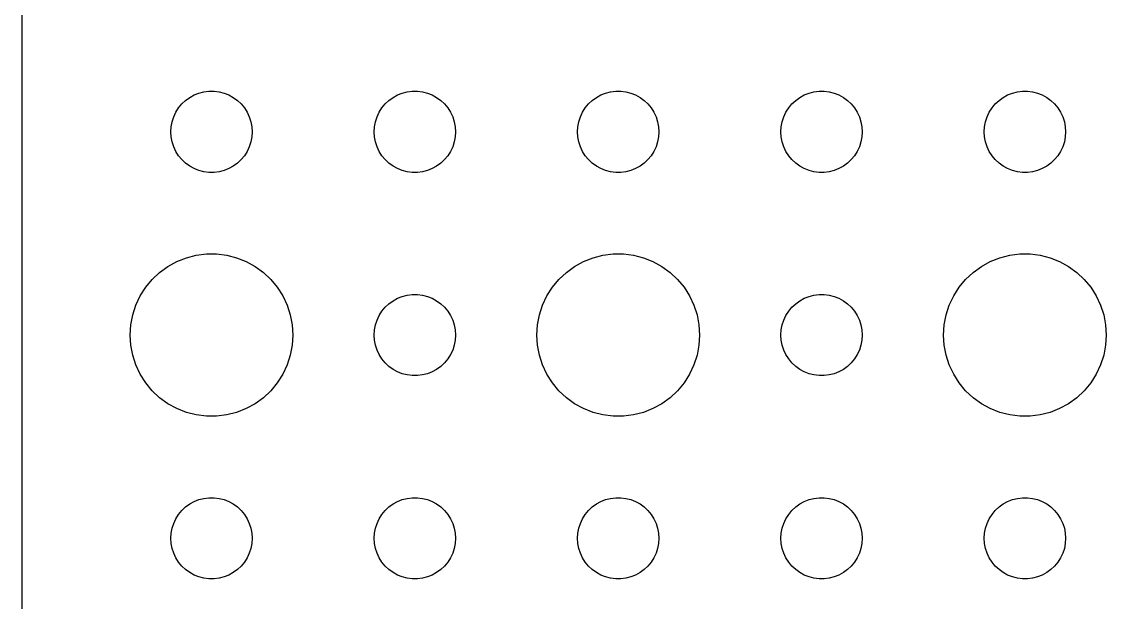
# Model space of a CAD drawing. Header units: metres. Extents: x -90 to 90, y -89 to 89.
# Drawn here: x -89.5 to -49.5, y -47.36 to -25.94 of the extents above; entities that cross this region are included whole.
import ezdxf

# ---------------------------------------------------------------- set-up
doc = ezdxf.new("R2010")
doc.units = ezdxf.units.M

msp = doc.modelspace()

# ---------------------------------------------------------------- linework, layer by layer
for p, q in [((-89.5, 84.5), (-89.5, -84.5)), ((-83.4561, -28.8442), (-83.3037, -28.7335)), ((-83.3037, -28.7335), (-83.1387, -28.6427)), ((-83.1387, -28.6427), (-82.9635, -28.5734)), ((-82.9635, -28.5734), (-82.7811, -28.5266)), ((-82.7811, -28.5266), (-82.5942, -28.503)), ((-82.5942, -28.503), (-82.4058, -28.503)), ((-82.4058, -28.503), (-82.2189, -28.5266)), ((-82.2189, -28.5266), (-82.0365, -28.5734)), ((-82.0365, -28.5734), (-81.8613, -28.6427)), ((-81.8613, -28.6427), (-81.6963, -28.7335)), ((-81.6963, -28.7335), (-81.5439, -28.8442)), ((-75.9561, -28.8442), (-75.8037, -28.7335)), ((-75.8037, -28.7335), (-75.6387, -28.6427)), ((-75.6387, -28.6427), (-75.4635, -28.5734)), ((-75.4635, -28.5734), (-75.2811, -28.5266)), ((-75.2811, -28.5266), (-75.0942, -28.503)), ((-75.0942, -28.503), (-74.9058, -28.503)), ((-74.9058, -28.503), (-74.7189, -28.5266)), ((-74.7189, -28.5266), (-74.5365, -28.5734)), ((-74.5365, -28.5734), (-74.3613, -28.6427)), ((-74.3613, -28.6427), (-74.1963, -28.7335)), ((-74.1963, -28.7335), (-74.0439, -28.8442)), ((-68.4561, -28.8442), (-68.3037, -28.7335)), ((-68.3037, -28.7335), (-68.1387, -28.6427)), ((-68.1387, -28.6427), (-67.9635, -28.5734)), ((-67.9635, -28.5734), (-67.7811, -28.5266)), ((-67.7811, -28.5266), (-67.5942, -28.503)), ((-67.5942, -28.503), (-67.4058, -28.503)), ((-67.4058, -28.503), (-67.2189, -28.5266)), ((-67.2189, -28.5266), (-67.0365, -28.5734)), ((-67.0365, -28.5734), (-66.8613, -28.6427)), ((-66.8613, -28.6427), (-66.6963, -28.7335)), ((-66.6963, -28.7335), (-66.5439, -28.8442)), ((-60.9561, -28.8442), (-60.8037, -28.7335)), ((-60.8037, -28.7335), (-60.6387, -28.6427)), ((-60.6387, -28.6427), (-60.4635, -28.5734)), ((-60.4635, -28.5734), (-60.2811, -28.5266)), ((-60.2811, -28.5266), (-60.0942, -28.503)), ((-60.0942, -28.503), (-59.9058, -28.503)), ((-59.9058, -28.503), (-59.7189, -28.5266)), ((-59.7189, -28.5266), (-59.5365, -28.5734)), ((-59.5365, -28.5734), (-59.3613, -28.6427)), ((-59.3613, -28.6427), (-59.1963, -28.7335)), ((-59.1963, -28.7335), (-59.0439, -28.8442)), ((-53.4561, -28.8442), (-53.3037, -28.7335)), ((-53.3037, -28.7335), (-53.1387, -28.6427)), ((-53.1387, -28.6427), (-52.9635, -28.5734)), ((-52.9635, -28.5734), (-52.7811, -28.5266)), ((-52.7811, -28.5266), (-52.5942, -28.503)), ((-52.5942, -28.503), (-52.4058, -28.503)), ((-52.4058, -28.503), (-52.2189, -28.5266)), ((-52.2189, -28.5266), (-52.0365, -28.5734)), ((-52.0365, -28.5734), (-51.8613, -28.6427)), ((-51.8613, -28.6427), (-51.6963, -28.7335)), ((-51.6963, -28.7335), (-51.5439, -28.8442)), ((-83.8145, -29.2774), (-83.7135, -29.1183)), ((-83.7135, -29.1183), (-83.5934, -28.9732)), ((-83.5934, -28.9732), (-83.4561, -28.8442)), ((-81.5439, -28.8442), (-81.4065, -28.9732)), ((-81.4065, -28.9732), (-81.2865, -29.1183)), ((-81.2865, -29.1183), (-81.1855, -29.2774)), ((-76.3145, -29.2774), (-76.2135, -29.1183)), ((-76.2135, -29.1183), (-76.0934, -28.9732)), ((-76.0934, -28.9732), (-75.9561, -28.8442)), ((-74.0439, -28.8442), (-73.9065, -28.9732)), ((-73.9065, -28.9732), (-73.7865, -29.1183)), ((-73.7865, -29.1183), (-73.6855, -29.2774)), ((-68.8145, -29.2774), (-68.7135, -29.1183)), ((-68.7135, -29.1183), (-68.5934, -28.9732)), ((-68.5934, -28.9732), (-68.4561, -28.8442)), ((-66.5439, -28.8442), (-66.4065, -28.9732)), ((-66.4065, -28.9732), (-66.2865, -29.1183)), ((-66.2865, -29.1183), (-66.1855, -29.2774)), ((-61.3145, -29.2774), (-61.2135, -29.1183)), ((-61.2135, -29.1183), (-61.0934, -28.9732)), ((-61.0934, -28.9732), (-60.9561, -28.8442)), ((-59.0439, -28.8442), (-58.9065, -28.9732)), ((-58.9065, -28.9732), (-58.7865, -29.1183)), ((-58.7865, -29.1183), (-58.6855, -29.2774)), ((-53.8145, -29.2774), (-53.7135, -29.1183)), ((-53.7135, -29.1183), (-53.5934, -28.9732)), ((-53.5934, -28.9732), (-53.4561, -28.8442)), ((-51.5439, -28.8442), (-51.4065, -28.9732)), ((-51.4065, -28.9732), (-51.2865, -29.1183)), ((-51.2865, -29.1183), (-51.1855, -29.2774)), ((-83.9529, -29.627), (-83.8947, -29.4478)), ((-83.8947, -29.4478), (-83.8145, -29.2774)), ((-81.1855, -29.2774), (-81.1053, -29.4478)), ((-81.1053, -29.4478), (-81.0471, -29.627)), ((-76.4529, -29.627), (-76.3947, -29.4478)), ((-76.3947, -29.4478), (-76.3145, -29.2774)), ((-73.6855, -29.2774), (-73.6053, -29.4478)), ((-73.6053, -29.4478), (-73.5471, -29.627)), ((-68.9529, -29.627), (-68.8947, -29.4478)), ((-68.8947, -29.4478), (-68.8145, -29.2774)), ((-66.1855, -29.2774), (-66.1053, -29.4478)), ((-66.1053, -29.4478), (-66.0471, -29.627)), ((-61.4529, -29.627), (-61.3947, -29.4478)), ((-61.3947, -29.4478), (-61.3145, -29.2774)), ((-58.6855, -29.2774), (-58.6053, -29.4478)), ((-58.6053, -29.4478), (-58.5471, -29.627)), ((-53.9529, -29.627), (-53.8947, -29.4478)), ((-53.8947, -29.4478), (-53.8145, -29.2774)), ((-51.1855, -29.2774), (-51.1053, -29.4478)), ((-51.1053, -29.4478), (-51.0471, -29.627)), ((-84, -30), (-83.9882, -29.812)), ((-83.9882, -30.188), (-84, -30)), ((-83.9882, -29.812), (-83.9529, -29.627)), ((-81.0471, -29.627), (-81.0118, -29.812)), ((-81.0118, -29.812), (-81, -30)), ((-81, -30), (-81.0118, -30.188)), ((-76.5, -30), (-76.4882, -29.812)), ((-76.4882, -30.188), (-76.5, -30)), ((-76.4882, -29.812), (-76.4529, -29.627)), ((-73.5471, -29.627), (-73.5118, -29.812)), ((-73.5118, -29.812), (-73.5, -30)), ((-73.5, -30), (-73.5118, -30.188)), ((-69, -30), (-68.9882, -29.812)), ((-68.9882, -30.188), (-69, -30)), ((-68.9882, -29.812), (-68.9529, -29.627)), ((-66.0471, -29.627), (-66.0118, -29.812)), ((-66.0118, -29.812), (-66, -30)), ((-66, -30), (-66.0118, -30.188)), ((-61.5, -30), (-61.4882, -29.812)), ((-61.4882, -30.188), (-61.5, -30)), ((-61.4882, -29.812), (-61.4529, -29.627)), ((-58.5471, -29.627), (-58.5118, -29.812)), ((-58.5118, -29.812), (-58.5, -30)), ((-58.5, -30), (-58.5118, -30.188)), ((-54, -30), (-53.9882, -29.812)), ((-53.9882, -30.188), (-54, -30)), ((-53.9882, -29.812), (-53.9529, -29.627)), ((-51.0471, -29.627), (-51.0118, -29.812)), ((-51.0118, -29.812), (-51, -30)), ((-51, -30), (-51.0118, -30.188)), ((-83.9529, -30.373), (-83.9882, -30.188)), ((-83.8947, -30.5522), (-83.9529, -30.373)), ((-81.0471, -30.373), (-81.1053, -30.5522)), ((-81.0118, -30.188), (-81.0471, -30.373)), ((-76.4529, -30.373), (-76.4882, -30.188)), ((-76.3947, -30.5522), (-76.4529, -30.373)), ((-73.5471, -30.373), (-73.6053, -30.5522)), ((-73.5118, -30.188), (-73.5471, -30.373)), ((-68.9529, -30.373), (-68.9882, -30.188)), ((-68.8947, -30.5522), (-68.9529, -30.373)), ((-66.0471, -30.373), (-66.1053, -30.5522)), ((-66.0118, -30.188), (-66.0471, -30.373)), ((-61.4529, -30.373), (-61.4882, -30.188)), ((-61.3947, -30.5522), (-61.4529, -30.373)), ((-58.5471, -30.373), (-58.6053, -30.5522)), ((-58.5118, -30.188), (-58.5471, -30.373)), ((-53.9529, -30.373), (-53.9882, -30.188)), ((-53.8947, -30.5522), (-53.9529, -30.373)), ((-51.0471, -30.373), (-51.1053, -30.5522)), ((-51.0118, -30.188), (-51.0471, -30.373)), ((-83.8145, -30.7226), (-83.8947, -30.5522)), ((-83.7135, -30.8817), (-83.8145, -30.7226)), ((-81.1855, -30.7226), (-81.2865, -30.8817)), ((-81.1053, -30.5522), (-81.1855, -30.7226)), ((-76.3145, -30.7226), (-76.3947, -30.5522)), ((-76.2135, -30.8817), (-76.3145, -30.7226)), ((-73.6855, -30.7226), (-73.7865, -30.8817)), ((-73.6053, -30.5522), (-73.6855, -30.7226)), ((-68.8145, -30.7226), (-68.8947, -30.5522)), ((-68.7135, -30.8817), (-68.8145, -30.7226)), ((-66.1855, -30.7226), (-66.2865, -30.8817)), ((-66.1053, -30.5522), (-66.1855, -30.7226)), ((-61.3145, -30.7226), (-61.3947, -30.5522)), ((-61.2135, -30.8817), (-61.3145, -30.7226)), ((-58.6855, -30.7226), (-58.7865, -30.8817)), ((-58.6053, -30.5522), (-58.6855, -30.7226)), ((-53.8145, -30.7226), (-53.8947, -30.5522)), ((-53.7135, -30.8817), (-53.8145, -30.7226)), ((-51.1855, -30.7226), (-51.2865, -30.8817)), ((-51.1053, -30.5522), (-51.1855, -30.7226)), ((-83.5934, -31.0268), (-83.7135, -30.8817)), ((-83.4561, -31.1558), (-83.5934, -31.0268)), ((-83.3037, -31.2665), (-83.4561, -31.1558)), ((-81.5439, -31.1558), (-81.6963, -31.2665)), ((-81.4065, -31.0268), (-81.5439, -31.1558)), ((-81.2865, -30.8817), (-81.4065, -31.0268)), ((-76.0934, -31.0268), (-76.2135, -30.8817)), ((-75.9561, -31.1558), (-76.0934, -31.0268)), ((-75.8037, -31.2665), (-75.9561, -31.1558)), ((-74.0439, -31.1558), (-74.1963, -31.2665)), ((-73.9065, -31.0268), (-74.0439, -31.1558)), ((-73.7865, -30.8817), (-73.9065, -31.0268)), ((-68.5934, -31.0268), (-68.7135, -30.8817)), ((-68.4561, -31.1558), (-68.5934, -31.0268)), ((-68.3037, -31.2665), (-68.4561, -31.1558)), ((-66.5439, -31.1558), (-66.6963, -31.2665)), ((-66.4065, -31.0268), (-66.5439, -31.1558)), ((-66.2865, -30.8817), (-66.4065, -31.0268)), ((-61.0934, -31.0268), (-61.2135, -30.8817)), ((-60.9561, -31.1558), (-61.0934, -31.0268)), ((-60.8037, -31.2665), (-60.9561, -31.1558)), ((-59.0439, -31.1558), (-59.1963, -31.2665)), ((-58.9065, -31.0268), (-59.0439, -31.1558)), ((-58.7865, -30.8817), (-58.9065, -31.0268)), ((-53.5934, -31.0268), (-53.7135, -30.8817)), ((-53.4561, -31.1558), (-53.5934, -31.0268)), ((-53.3037, -31.2665), (-53.4561, -31.1558)), ((-51.5439, -31.1558), (-51.6963, -31.2665)), ((-51.4065, -31.0268), (-51.5439, -31.1558)), ((-51.2865, -30.8817), (-51.4065, -31.0268)), ((-83.1387, -31.3572), (-83.3037, -31.2665)), ((-82.9635, -31.4266), (-83.1387, -31.3572)), ((-82.7811, -31.4734), (-82.9635, -31.4266)), ((-82.5942, -31.497), (-82.7811, -31.4734)), ((-82.4058, -31.497), (-82.5942, -31.497)), ((-82.2189, -31.4734), (-82.4058, -31.497)), ((-82.0365, -31.4266), (-82.2189, -31.4734)), ((-81.8613, -31.3572), (-82.0365, -31.4266)), ((-81.6963, -31.2665), (-81.8613, -31.3572)), ((-75.6387, -31.3572), (-75.8037, -31.2665)), ((-75.4635, -31.4266), (-75.6387, -31.3572)), ((-75.2811, -31.4734), (-75.4635, -31.4266)), ((-75.0942, -31.497), (-75.2811, -31.4734)), ((-74.9058, -31.497), (-75.0942, -31.497)), ((-74.7189, -31.4734), (-74.9058, -31.497)), ((-74.5365, -31.4266), (-74.7189, -31.4734)), ((-74.3613, -31.3572), (-74.5365, -31.4266)), ((-74.1963, -31.2665), (-74.3613, -31.3572)), ((-68.1387, -31.3572), (-68.3037, -31.2665)), ((-67.9635, -31.4266), (-68.1387, -31.3572)), ((-67.7811, -31.4734), (-67.9635, -31.4266)), ((-67.5942, -31.497), (-67.7811, -31.4734)), ((-67.4058, -31.497), (-67.5942, -31.497)), ((-67.2189, -31.4734), (-67.4058, -31.497)), ((-67.0365, -31.4266), (-67.2189, -31.4734)), ((-66.8613, -31.3572), (-67.0365, -31.4266)), ((-66.6963, -31.2665), (-66.8613, -31.3572)), ((-60.6387, -31.3572), (-60.8037, -31.2665)), ((-60.4635, -31.4266), (-60.6387, -31.3572)), ((-60.2811, -31.4734), (-60.4635, -31.4266)), ((-60.0942, -31.497), (-60.2811, -31.4734)), ((-59.9058, -31.497), (-60.0942, -31.497)), ((-59.7189, -31.4734), (-59.9058, -31.497)), ((-59.5365, -31.4266), (-59.7189, -31.4734)), ((-59.3613, -31.3572), (-59.5365, -31.4266)), ((-59.1963, -31.2665), (-59.3613, -31.3572)), ((-53.1387, -31.3572), (-53.3037, -31.2665)), ((-52.9635, -31.4266), (-53.1387, -31.3572)), ((-52.7811, -31.4734), (-52.9635, -31.4266)), ((-52.5942, -31.497), (-52.7811, -31.4734)), ((-52.4058, -31.497), (-52.5942, -31.497)), ((-52.2189, -31.4734), (-52.4058, -31.497)), ((-52.0365, -31.4266), (-52.2189, -31.4734)), ((-51.8613, -31.3572), (-52.0365, -31.4266)), ((-51.6963, -31.2665), (-51.8613, -31.3572)), ((-84.1075, -34.967), (-83.7773, -34.7855)), ((-83.7773, -34.7855), (-83.427, -34.6468)), ((-83.427, -34.6468), (-83.0621, -34.5531)), ((-83.0621, -34.5531), (-82.6884, -34.5059)), ((-82.6884, -34.5059), (-82.3116, -34.5059)), ((-82.3116, -34.5059), (-81.9379, -34.5531)), ((-81.9379, -34.5531), (-81.573, -34.6468)), ((-81.573, -34.6468), (-81.2227, -34.7855)), ((-81.2227, -34.7855), (-80.8925, -34.967)), ((-69.1075, -34.967), (-68.7773, -34.7855)), ((-68.7773, -34.7855), (-68.427, -34.6468)), ((-68.427, -34.6468), (-68.0621, -34.5531)), ((-68.0621, -34.5531), (-67.6884, -34.5059)), ((-67.6884, -34.5059), (-67.3116, -34.5059)), ((-67.3116, -34.5059), (-66.9379, -34.5531)), ((-66.9379, -34.5531), (-66.573, -34.6468)), ((-66.573, -34.6468), (-66.2227, -34.7855)), ((-66.2227, -34.7855), (-65.8925, -34.967)), ((-54.1075, -34.967), (-53.7773, -34.7855)), ((-53.7773, -34.7855), (-53.427, -34.6468)), ((-53.427, -34.6468), (-53.0621, -34.5531)), ((-53.0621, -34.5531), (-52.6884, -34.5059)), ((-52.6884, -34.5059), (-52.3116, -34.5059)), ((-52.3116, -34.5059), (-51.9379, -34.5531)), ((-51.9379, -34.5531), (-51.5729, -34.6468)), ((-51.5729, -34.6468), (-51.2227, -34.7855)), ((-51.2227, -34.7855), (-50.8925, -34.967)), ((-84.6869, -35.4464), (-84.4123, -35.1885)), ((-84.4123, -35.1885), (-84.1075, -34.967)), ((-80.8925, -34.967), (-80.5877, -35.1885)), ((-80.5877, -35.1885), (-80.3131, -35.4464)), ((-69.6869, -35.4464), (-69.4123, -35.1885)), ((-69.4123, -35.1885), (-69.1075, -34.967)), ((-65.8925, -34.967), (-65.5877, -35.1885)), ((-65.5877, -35.1885), (-65.3131, -35.4464)), ((-54.6869, -35.4464), (-54.4123, -35.1885)), ((-54.4123, -35.1885), (-54.1075, -34.967)), ((-50.8925, -34.967), (-50.5877, -35.1885)), ((-50.5877, -35.1885), (-50.3131, -35.4464)), ((-84.927, -35.7366), (-84.6869, -35.4464)), ((-80.3131, -35.4464), (-80.073, -35.7366)), ((-69.927, -35.7366), (-69.6869, -35.4464)), ((-65.3131, -35.4464), (-65.073, -35.7366)), ((-54.927, -35.7366), (-54.6869, -35.4464)), ((-50.3131, -35.4464), (-50.0729, -35.7366)), ((-85.1289, -36.0547), (-84.927, -35.7366)), ((-80.073, -35.7366), (-79.8711, -36.0547)), ((-70.1289, -36.0547), (-69.927, -35.7366)), ((-65.073, -35.7366), (-64.8711, -36.0547)), ((-55.1289, -36.0547), (-54.927, -35.7366)), ((-50.0729, -35.7366), (-49.8711, -36.0547)), ((-85.4057, -36.7539), (-85.2893, -36.3956)), ((-85.2893, -36.3956), (-85.1289, -36.0547)), ((-79.8711, -36.0547), (-79.7107, -36.3956)), ((-79.7107, -36.3956), (-79.5943, -36.7539)), ((-76.0934, -36.4732), (-75.9561, -36.3442)), ((-75.9561, -36.3442), (-75.8037, -36.2335)), ((-75.8037, -36.2335), (-75.6387, -36.1428)), ((-75.6387, -36.1428), (-75.4635, -36.0734)), ((-75.4635, -36.0734), (-75.2811, -36.0266)), ((-75.2811, -36.0266), (-75.0942, -36.003)), ((-75.0942, -36.003), (-74.9058, -36.003)), ((-74.9058, -36.003), (-74.7189, -36.0266)), ((-74.7189, -36.0266), (-74.5365, -36.0734)), ((-74.5365, -36.0734), (-74.3613, -36.1428)), ((-74.3613, -36.1428), (-74.1963, -36.2335)), ((-74.1963, -36.2335), (-74.0439, -36.3442)), ((-74.0439, -36.3442), (-73.9065, -36.4732)), ((-70.4057, -36.7539), (-70.2893, -36.3956)), ((-70.2893, -36.3956), (-70.1289, -36.0547)), ((-64.8711, -36.0547), (-64.7107, -36.3956)), ((-64.7107, -36.3956), (-64.5943, -36.7539)), ((-61.0934, -36.4732), (-60.9561, -36.3442)), ((-60.9561, -36.3442), (-60.8037, -36.2335)), ((-60.8037, -36.2335), (-60.6387, -36.1428)), ((-60.6387, -36.1428), (-60.4635, -36.0734)), ((-60.4635, -36.0734), (-60.2811, -36.0266)), ((-60.2811, -36.0266), (-60.0942, -36.003)), ((-60.0942, -36.003), (-59.9058, -36.003)), ((-59.9058, -36.003), (-59.7189, -36.0266)), ((-59.7189, -36.0266), (-59.5365, -36.0734)), ((-59.5365, -36.0734), (-59.3613, -36.1428)), ((-59.3613, -36.1428), (-59.1963, -36.2335)), ((-59.1963, -36.2335), (-59.0439, -36.3442)), ((-59.0439, -36.3442), (-58.9065, -36.4732)), ((-55.4057, -36.7539), (-55.2893, -36.3956)), ((-55.2893, -36.3956), (-55.1289, -36.0547)), ((-49.8711, -36.0547), (-49.7107, -36.3956)), ((-49.7107, -36.3956), (-49.5942, -36.7539)), ((-85.4763, -37.124), (-85.4057, -36.7539)), ((-79.5943, -36.7539), (-79.5237, -37.124)), ((-76.3947, -36.9478), (-76.3145, -36.7774)), ((-76.3145, -36.7774), (-76.2135, -36.6183)), ((-76.2135, -36.6183), (-76.0934, -36.4732)), ((-73.9065, -36.4732), (-73.7865, -36.6183)), ((-73.7865, -36.6183), (-73.6855, -36.7774)), ((-73.6855, -36.7774), (-73.6053, -36.9478)), ((-70.4763, -37.124), (-70.4057, -36.7539)), ((-64.5943, -36.7539), (-64.5237, -37.124)), ((-61.3947, -36.9478), (-61.3145, -36.7774)), ((-61.3145, -36.7774), (-61.2135, -36.6183)), ((-61.2135, -36.6183), (-61.0934, -36.4732)), ((-58.9065, -36.4732), (-58.7865, -36.6183)), ((-58.7865, -36.6183), (-58.6855, -36.7774)), ((-58.6855, -36.7774), (-58.6053, -36.9478)), ((-55.4763, -37.124), (-55.4057, -36.7539)), ((-49.5942, -36.7539), (-49.5237, -37.124)), ((-85.5, -37.5), (-85.4763, -37.124)), ((-79.5237, -37.124), (-79.5, -37.5)), ((-76.4882, -37.312), (-76.4529, -37.127)), ((-76.4529, -37.127), (-76.3947, -36.9478)), ((-73.6053, -36.9478), (-73.5471, -37.127)), ((-73.5471, -37.127), (-73.5118, -37.312)), ((-70.5, -37.5), (-70.4763, -37.124)), ((-64.5237, -37.124), (-64.5, -37.5)), ((-61.4882, -37.312), (-61.4529, -37.127)), ((-61.4529, -37.127), (-61.3947, -36.9478)), ((-58.6053, -36.9478), (-58.5471, -37.127)), ((-58.5471, -37.127), (-58.5118, -37.312)), ((-55.5, -37.5), (-55.4763, -37.124)), ((-49.5237, -37.124), (-49.5, -37.5)), ((-85.4763, -37.876), (-85.5, -37.5)), ((-79.5, -37.5), (-79.5237, -37.876)), ((-76.5, -37.5), (-76.4882, -37.312)), ((-76.4882, -37.688), (-76.5, -37.5)), ((-73.5118, -37.312), (-73.5, -37.5)), ((-73.5, -37.5), (-73.5118, -37.688)), ((-70.4763, -37.876), (-70.5, -37.5)), ((-64.5, -37.5), (-64.5237, -37.876)), ((-61.5, -37.5), (-61.4882, -37.312)), ((-61.4882, -37.688), (-61.5, -37.5)), ((-58.5118, -37.312), (-58.5, -37.5)), ((-58.5, -37.5), (-58.5118, -37.688)), ((-55.4763, -37.876), (-55.5, -37.5)), ((-49.5, -37.5), (-49.5237, -37.876)), ((-85.4057, -38.2461), (-85.4763, -37.876)), ((-79.5237, -37.876), (-79.5943, -38.2461)), ((-76.4529, -37.873), (-76.4882, -37.688)), ((-76.3947, -38.0522), (-76.4529, -37.873)), ((-73.5471, -37.873), (-73.6053, -38.0522)), ((-73.5118, -37.688), (-73.5471, -37.873)), ((-70.4057, -38.2461), (-70.4763, -37.876)), ((-64.5237, -37.876), (-64.5943, -38.2461)), ((-61.4529, -37.873), (-61.4882, -37.688)), ((-61.3947, -38.0522), (-61.4529, -37.873)), ((-58.5471, -37.873), (-58.6053, -38.0522)), ((-58.5118, -37.688), (-58.5471, -37.873)), ((-55.4057, -38.2461), (-55.4763, -37.876)), ((-49.5237, -37.876), (-49.5942, -38.2461)), ((-85.2893, -38.6044), (-85.4057, -38.2461)), ((-79.5943, -38.2461), (-79.7107, -38.6044)), ((-76.3145, -38.2226), (-76.3947, -38.0522)), ((-76.2135, -38.3817), (-76.3145, -38.2226)), ((-76.0934, -38.5268), (-76.2135, -38.3817)), ((-73.7865, -38.3817), (-73.9065, -38.5268)), ((-73.6855, -38.2226), (-73.7865, -38.3817)), ((-73.6053, -38.0522), (-73.6855, -38.2226)), ((-70.2893, -38.6044), (-70.4057, -38.2461)), ((-64.5943, -38.2461), (-64.7107, -38.6044)), ((-61.3145, -38.2226), (-61.3947, -38.0522)), ((-61.2135, -38.3817), (-61.3145, -38.2226)), ((-61.0934, -38.5268), (-61.2135, -38.3817)), ((-58.7865, -38.3817), (-58.9065, -38.5268)), ((-58.6855, -38.2226), (-58.7865, -38.3817)), ((-58.6053, -38.0522), (-58.6855, -38.2226)), ((-55.2893, -38.6044), (-55.4057, -38.2461)), ((-49.5942, -38.2461), (-49.7107, -38.6044)), ((-85.1289, -38.9453), (-85.2893, -38.6044)), ((-79.7107, -38.6044), (-79.8711, -38.9453)), ((-75.9561, -38.6558), (-76.0934, -38.5268)), ((-75.8037, -38.7665), (-75.9561, -38.6558)), ((-75.6387, -38.8572), (-75.8037, -38.7665)), ((-74.1963, -38.7665), (-74.3613, -38.8572)), ((-74.0439, -38.6558), (-74.1963, -38.7665)), ((-73.9065, -38.5268), (-74.0439, -38.6558)), ((-70.1289, -38.9453), (-70.2893, -38.6044)), ((-64.7107, -38.6044), (-64.8711, -38.9453)), ((-60.9561, -38.6558), (-61.0934, -38.5268)), ((-60.8037, -38.7665), (-60.9561, -38.6558)), ((-60.6387, -38.8572), (-60.8037, -38.7665)), ((-59.1963, -38.7665), (-59.3613, -38.8572)), ((-59.0439, -38.6558), (-59.1963, -38.7665)), ((-58.9065, -38.5268), (-59.0439, -38.6558)), ((-55.1289, -38.9453), (-55.2893, -38.6044)), ((-49.7107, -38.6044), (-49.8711, -38.9453)), ((-84.927, -39.2634), (-85.1289, -38.9453)), ((-79.8711, -38.9453), (-80.073, -39.2634)), ((-75.4635, -38.9266), (-75.6387, -38.8572)), ((-75.2811, -38.9734), (-75.4635, -38.9266)), ((-75.0942, -38.997), (-75.2811, -38.9734)), ((-74.9058, -38.997), (-75.0942, -38.997)), ((-74.7189, -38.9734), (-74.9058, -38.997)), ((-74.5365, -38.9266), (-74.7189, -38.9734)), ((-74.3613, -38.8572), (-74.5365, -38.9266)), ((-69.927, -39.2634), (-70.1289, -38.9453)), ((-64.8711, -38.9453), (-65.073, -39.2634)), ((-60.4635, -38.9266), (-60.6387, -38.8572)), ((-60.2811, -38.9734), (-60.4635, -38.9266)), ((-60.0942, -38.997), (-60.2811, -38.9734)), ((-59.9058, -38.997), (-60.0942, -38.997)), ((-59.7189, -38.9734), (-59.9058, -38.997)), ((-59.5365, -38.9266), (-59.7189, -38.9734)), ((-59.3613, -38.8572), (-59.5365, -38.9266)), ((-54.927, -39.2634), (-55.1289, -38.9453)), ((-49.8711, -38.9453), (-50.0729, -39.2634)), ((-84.6869, -39.5536), (-84.927, -39.2634)), ((-84.4123, -39.8115), (-84.6869, -39.5536)), ((-80.3131, -39.5536), (-80.5877, -39.8115)), ((-80.073, -39.2634), (-80.3131, -39.5536)), ((-69.6869, -39.5536), (-69.927, -39.2634)), ((-69.4123, -39.8115), (-69.6869, -39.5536)), ((-65.3131, -39.5536), (-65.5877, -39.8115)), ((-65.073, -39.2634), (-65.3131, -39.5536)), ((-54.6869, -39.5536), (-54.927, -39.2634)), ((-54.4123, -39.8115), (-54.6869, -39.5536)), ((-50.3131, -39.5536), (-50.5877, -39.8115)), ((-50.0729, -39.2634), (-50.3131, -39.5536)), ((-84.1075, -40.033), (-84.4123, -39.8115)), ((-80.5877, -39.8115), (-80.8925, -40.033)), ((-69.1075, -40.033), (-69.4123, -39.8115)), ((-65.5877, -39.8115), (-65.8925, -40.033)), ((-54.1075, -40.033), (-54.4123, -39.8115)), ((-50.5877, -39.8115), (-50.8925, -40.033)), ((-83.7773, -40.2145), (-84.1075, -40.033)), ((-83.427, -40.3532), (-83.7773, -40.2145)), ((-83.0621, -40.4469), (-83.427, -40.3532)), ((-81.573, -40.3532), (-81.9379, -40.4469)), ((-81.2227, -40.2145), (-81.573, -40.3532)), ((-80.8925, -40.033), (-81.2227, -40.2145)), ((-68.7773, -40.2145), (-69.1075, -40.033)), ((-68.427, -40.3532), (-68.7773, -40.2145)), ((-68.0621, -40.4469), (-68.427, -40.3532)), ((-66.573, -40.3532), (-66.9379, -40.4469)), ((-66.2227, -40.2145), (-66.573, -40.3532)), ((-65.8925, -40.033), (-66.2227, -40.2145)), ((-53.7773, -40.2145), (-54.1075, -40.033)), ((-53.427, -40.3532), (-53.7773, -40.2145)), ((-53.0621, -40.4469), (-53.427, -40.3532)), ((-51.5729, -40.3532), (-51.9379, -40.4469)), ((-51.2227, -40.2145), (-51.5729, -40.3532)), ((-50.8925, -40.033), (-51.2227, -40.2145)), ((-82.6884, -40.4941), (-83.0621, -40.4469)), ((-82.3116, -40.4941), (-82.6884, -40.4941)), ((-81.9379, -40.4469), (-82.3116, -40.4941)), ((-67.6884, -40.4941), (-68.0621, -40.4469)), ((-67.3116, -40.4941), (-67.6884, -40.4941)), ((-66.9379, -40.4469), (-67.3116, -40.4941)), ((-52.6884, -40.4941), (-53.0621, -40.4469)), ((-52.3116, -40.4941), (-52.6884, -40.4941)), ((-51.9379, -40.4469), (-52.3116, -40.4941)), ((-83.1387, -43.6428), (-82.9635, -43.5734)), ((-82.9635, -43.5734), (-82.7811, -43.5266)), ((-82.7811, -43.5266), (-82.5942, -43.503)), ((-82.5942, -43.503), (-82.4058, -43.503)), ((-82.4058, -43.503), (-82.2189, -43.5266)), ((-82.2189, -43.5266), (-82.0365, -43.5734)), ((-82.0365, -43.5734), (-81.8613, -43.6428)), ((-75.6387, -43.6428), (-75.4635, -43.5734)), ((-75.4635, -43.5734), (-75.2811, -43.5266)), ((-75.2811, -43.5266), (-75.0942, -43.503)), ((-75.0942, -43.503), (-74.9058, -43.503)), ((-74.9058, -43.503), (-74.7189, -43.5266)), ((-74.7189, -43.5266), (-74.5365, -43.5734)), ((-74.5365, -43.5734), (-74.3613, -43.6428)), ((-68.1387, -43.6428), (-67.9635, -43.5734)), ((-67.9635, -43.5734), (-67.7811, -43.5266)), ((-67.7811, -43.5266), (-67.5942, -43.503)), ((-67.5942, -43.503), (-67.4058, -43.503)), ((-67.4058, -43.503), (-67.2189, -43.5266)), ((-67.2189, -43.5266), (-67.0365, -43.5734)), ((-67.0365, -43.5734), (-66.8613, -43.6428)), ((-60.6387, -43.6428), (-60.4635, -43.5734)), ((-60.4635, -43.5734), (-60.2811, -43.5266)), ((-60.2811, -43.5266), (-60.0942, -43.503)), ((-60.0942, -43.503), (-59.9058, -43.503)), ((-59.9058, -43.503), (-59.7189, -43.5266)), ((-59.7189, -43.5266), (-59.5365, -43.5734)), ((-59.5365, -43.5734), (-59.3613, -43.6428)), ((-53.1387, -43.6428), (-52.9635, -43.5734)), ((-52.9635, -43.5734), (-52.7811, -43.5266)), ((-52.7811, -43.5266), (-52.5942, -43.503)), ((-52.5942, -43.503), (-52.4058, -43.503)), ((-52.4058, -43.503), (-52.2189, -43.5266)), ((-52.2189, -43.5266), (-52.0365, -43.5734)), ((-52.0365, -43.5734), (-51.8613, -43.6428)), ((-83.7135, -44.1183), (-83.5934, -43.9732)), ((-83.5934, -43.9732), (-83.4561, -43.8442)), ((-83.4561, -43.8442), (-83.3037, -43.7335)), ((-83.3037, -43.7335), (-83.1387, -43.6428)), ((-81.8613, -43.6428), (-81.6963, -43.7335)), ((-81.6963, -43.7335), (-81.5439, -43.8442)), ((-81.5439, -43.8442), (-81.4065, -43.9732)), ((-81.4065, -43.9732), (-81.2865, -44.1183)), ((-76.2135, -44.1183), (-76.0934, -43.9732)), ((-76.0934, -43.9732), (-75.9561, -43.8442)), ((-75.9561, -43.8442), (-75.8037, -43.7335)), ((-75.8037, -43.7335), (-75.6387, -43.6428)), ((-74.3613, -43.6428), (-74.1963, -43.7335)), ((-74.1963, -43.7335), (-74.0439, -43.8442)), ((-74.0439, -43.8442), (-73.9065, -43.9732)), ((-73.9065, -43.9732), (-73.7865, -44.1183)), ((-68.7135, -44.1183), (-68.5934, -43.9732)), ((-68.5934, -43.9732), (-68.4561, -43.8442)), ((-68.4561, -43.8442), (-68.3037, -43.7335)), ((-68.3037, -43.7335), (-68.1387, -43.6428)), ((-66.8613, -43.6428), (-66.6963, -43.7335)), ((-66.6963, -43.7335), (-66.5439, -43.8442)), ((-66.5439, -43.8442), (-66.4065, -43.9732)), ((-66.4065, -43.9732), (-66.2865, -44.1183)), ((-61.2135, -44.1183), (-61.0934, -43.9732)), ((-61.0934, -43.9732), (-60.9561, -43.8442)), ((-60.9561, -43.8442), (-60.8037, -43.7335)), ((-60.8037, -43.7335), (-60.6387, -43.6428)), ((-59.3613, -43.6428), (-59.1963, -43.7335)), ((-59.1963, -43.7335), (-59.0439, -43.8442)), ((-59.0439, -43.8442), (-58.9065, -43.9732)), ((-58.9065, -43.9732), (-58.7865, -44.1183)), ((-53.7135, -44.1183), (-53.5934, -43.9732)), ((-53.5934, -43.9732), (-53.4561, -43.8442)), ((-53.4561, -43.8442), (-53.3037, -43.7335)), ((-53.3037, -43.7335), (-53.1387, -43.6428)), ((-51.8613, -43.6428), (-51.6963, -43.7335)), ((-51.6963, -43.7335), (-51.5439, -43.8442)), ((-51.5439, -43.8442), (-51.4065, -43.9732)), ((-51.4065, -43.9732), (-51.2865, -44.1183)), ((-83.8947, -44.4478), (-83.8145, -44.2774)), ((-83.8145, -44.2774), (-83.7135, -44.1183)), ((-81.2865, -44.1183), (-81.1855, -44.2774)), ((-81.1855, -44.2774), (-81.1053, -44.4478)), ((-76.3947, -44.4478), (-76.3145, -44.2774)), ((-76.3145, -44.2774), (-76.2135, -44.1183)), ((-73.7865, -44.1183), (-73.6855, -44.2774)), ((-73.6855, -44.2774), (-73.6053, -44.4478)), ((-68.8947, -44.4478), (-68.8145, -44.2774)), ((-68.8145, -44.2774), (-68.7135, -44.1183)), ((-66.2865, -44.1183), (-66.1855, -44.2774)), ((-66.1855, -44.2774), (-66.1053, -44.4478)), ((-61.3947, -44.4478), (-61.3145, -44.2774)), ((-61.3145, -44.2774), (-61.2135, -44.1183)), ((-58.7865, -44.1183), (-58.6855, -44.2774)), ((-58.6855, -44.2774), (-58.6053, -44.4478)), ((-53.8947, -44.4478), (-53.8145, -44.2774)), ((-53.8145, -44.2774), (-53.7135, -44.1183)), ((-51.2865, -44.1183), (-51.1855, -44.2774)), ((-51.1855, -44.2774), (-51.1053, -44.4478)), ((-83.9882, -44.812), (-83.9529, -44.627)), ((-83.9529, -44.627), (-83.8947, -44.4478)), ((-81.1053, -44.4478), (-81.0471, -44.627)), ((-81.0471, -44.627), (-81.0118, -44.812)), ((-76.4882, -44.812), (-76.4529, -44.627)), ((-76.4529, -44.627), (-76.3947, -44.4478)), ((-73.6053, -44.4478), (-73.5471, -44.627)), ((-73.5471, -44.627), (-73.5118, -44.812)), ((-68.9882, -44.812), (-68.9529, -44.627)), ((-68.9529, -44.627), (-68.8947, -44.4478)), ((-66.1053, -44.4478), (-66.0471, -44.627)), ((-66.0471, -44.627), (-66.0118, -44.812)), ((-61.4882, -44.812), (-61.4529, -44.627)), ((-61.4529, -44.627), (-61.3947, -44.4478)), ((-58.6053, -44.4478), (-58.5471, -44.627)), ((-58.5471, -44.627), (-58.5118, -44.812)), ((-53.9882, -44.812), (-53.9529, -44.627)), ((-53.9529, -44.627), (-53.8947, -44.4478)), ((-51.1053, -44.4478), (-51.0471, -44.627)), ((-51.0471, -44.627), (-51.0118, -44.812)), ((-84, -45), (-83.9882, -44.812)), ((-83.9882, -45.188), (-84, -45)), ((-83.9529, -45.373), (-83.9882, -45.188)), ((-81.0118, -45.188), (-81.0471, -45.373)), ((-81.0118, -44.812), (-81, -45)), ((-81, -45), (-81.0118, -45.188)), ((-76.5, -45), (-76.4882, -44.812)), ((-76.4882, -45.188), (-76.5, -45)), ((-76.4529, -45.373), (-76.4882, -45.188)), ((-73.5118, -45.188), (-73.5471, -45.373)), ((-73.5118, -44.812), (-73.5, -45)), ((-73.5, -45), (-73.5118, -45.188)), ((-69, -45), (-68.9882, -44.812)), ((-68.9882, -45.188), (-69, -45)), ((-68.9529, -45.373), (-68.9882, -45.188)), ((-66.0118, -45.188), (-66.0471, -45.373)), ((-66.0118, -44.812), (-66, -45)), ((-66, -45), (-66.0118, -45.188)), ((-61.5, -45), (-61.4882, -44.812)), ((-61.4882, -45.188), (-61.5, -45)), ((-61.4529, -45.373), (-61.4882, -45.188)), ((-58.5118, -45.188), (-58.5471, -45.373)), ((-58.5118, -44.812), (-58.5, -45)), ((-58.5, -45), (-58.5118, -45.188)), ((-54, -45), (-53.9882, -44.812)), ((-53.9882, -45.188), (-54, -45)), ((-53.9529, -45.373), (-53.9882, -45.188)), ((-51.0118, -45.188), (-51.0471, -45.373)), ((-51.0118, -44.812), (-51, -45)), ((-51, -45), (-51.0118, -45.188)), ((-83.8947, -45.5522), (-83.9529, -45.373)), ((-83.8145, -45.7226), (-83.8947, -45.5522)), ((-81.1053, -45.5522), (-81.1855, -45.7226)), ((-81.0471, -45.373), (-81.1053, -45.5522)), ((-76.3947, -45.5522), (-76.4529, -45.373)), ((-76.3145, -45.7226), (-76.3947, -45.5522)), ((-73.6053, -45.5522), (-73.6855, -45.7226)), ((-73.5471, -45.373), (-73.6053, -45.5522)), ((-68.8947, -45.5522), (-68.9529, -45.373)), ((-68.8145, -45.7226), (-68.8947, -45.5522)), ((-66.1053, -45.5522), (-66.1855, -45.7226)), ((-66.0471, -45.373), (-66.1053, -45.5522)), ((-61.3947, -45.5522), (-61.4529, -45.373)), ((-61.3145, -45.7226), (-61.3947, -45.5522)), ((-58.6053, -45.5522), (-58.6855, -45.7226)), ((-58.5471, -45.373), (-58.6053, -45.5522)), ((-53.8947, -45.5522), (-53.9529, -45.373)), ((-53.8145, -45.7226), (-53.8947, -45.5522)), ((-51.1053, -45.5522), (-51.1855, -45.7226)), ((-51.0471, -45.373), (-51.1053, -45.5522)), ((-83.7135, -45.8817), (-83.8145, -45.7226)), ((-83.5934, -46.0268), (-83.7135, -45.8817)), ((-81.2865, -45.8817), (-81.4065, -46.0268)), ((-81.1855, -45.7226), (-81.2865, -45.8817)), ((-76.2135, -45.8817), (-76.3145, -45.7226)), ((-76.0934, -46.0268), (-76.2135, -45.8817)), ((-73.7865, -45.8817), (-73.9065, -46.0268)), ((-73.6855, -45.7226), (-73.7865, -45.8817)), ((-68.7135, -45.8817), (-68.8145, -45.7226)), ((-68.5934, -46.0268), (-68.7135, -45.8817)), ((-66.2865, -45.8817), (-66.4065, -46.0268)), ((-66.1855, -45.7226), (-66.2865, -45.8817)), ((-61.2135, -45.8817), (-61.3145, -45.7226)), ((-61.0934, -46.0268), (-61.2135, -45.8817)), ((-58.7865, -45.8817), (-58.9065, -46.0268)), ((-58.6855, -45.7226), (-58.7865, -45.8817)), ((-53.7135, -45.8817), (-53.8145, -45.7226)), ((-53.5934, -46.0268), (-53.7135, -45.8817)), ((-51.2865, -45.8817), (-51.4065, -46.0268)), ((-51.1855, -45.7226), (-51.2865, -45.8817)), ((-83.4561, -46.1558), (-83.5934, -46.0268)), ((-83.3037, -46.2665), (-83.4561, -46.1558)), ((-83.1387, -46.3572), (-83.3037, -46.2665)), ((-82.9635, -46.4266), (-83.1387, -46.3572)), ((-81.8613, -46.3572), (-82.0365, -46.4266)), ((-81.6963, -46.2665), (-81.8613, -46.3572)), ((-81.5439, -46.1558), (-81.6963, -46.2665)), ((-81.4065, -46.0268), (-81.5439, -46.1558)), ((-75.9561, -46.1558), (-76.0934, -46.0268)), ((-75.8037, -46.2665), (-75.9561, -46.1558)), ((-75.6387, -46.3572), (-75.8037, -46.2665)), ((-75.4635, -46.4266), (-75.6387, -46.3572)), ((-74.3613, -46.3572), (-74.5365, -46.4266)), ((-74.1963, -46.2665), (-74.3613, -46.3572)), ((-74.0439, -46.1558), (-74.1963, -46.2665)), ((-73.9065, -46.0268), (-74.0439, -46.1558)), ((-68.4561, -46.1558), (-68.5934, -46.0268)), ((-68.3037, -46.2665), (-68.4561, -46.1558)), ((-68.1387, -46.3572), (-68.3037, -46.2665)), ((-67.9635, -46.4266), (-68.1387, -46.3572)), ((-66.8613, -46.3572), (-67.0365, -46.4266)), ((-66.6963, -46.2665), (-66.8613, -46.3572)), ((-66.5439, -46.1558), (-66.6963, -46.2665)), ((-66.4065, -46.0268), (-66.5439, -46.1558)), ((-60.9561, -46.1558), (-61.0934, -46.0268)), ((-60.8037, -46.2665), (-60.9561, -46.1558)), ((-60.6387, -46.3572), (-60.8037, -46.2665)), ((-60.4635, -46.4266), (-60.6387, -46.3572)), ((-59.3613, -46.3572), (-59.5365, -46.4266)), ((-59.1963, -46.2665), (-59.3613, -46.3572)), ((-59.0439, -46.1558), (-59.1963, -46.2665)), ((-58.9065, -46.0268), (-59.0439, -46.1558)), ((-53.4561, -46.1558), (-53.5934, -46.0268)), ((-53.3037, -46.2665), (-53.4561, -46.1558)), ((-53.1387, -46.3572), (-53.3037, -46.2665)), ((-52.9635, -46.4266), (-53.1387, -46.3572)), ((-51.8613, -46.3572), (-52.0365, -46.4266)), ((-51.6963, -46.2665), (-51.8613, -46.3572)), ((-51.5439, -46.1558), (-51.6963, -46.2665)), ((-51.4065, -46.0268), (-51.5439, -46.1558)), ((-82.7811, -46.4734), (-82.9635, -46.4266)), ((-82.5942, -46.497), (-82.7811, -46.4734)), ((-82.4058, -46.497), (-82.5942, -46.497)), ((-82.2189, -46.4734), (-82.4058, -46.497)), ((-82.0365, -46.4266), (-82.2189, -46.4734)), ((-75.2811, -46.4734), (-75.4635, -46.4266)), ((-75.0942, -46.497), (-75.2811, -46.4734)), ((-74.9058, -46.497), (-75.0942, -46.497)), ((-74.7189, -46.4734), (-74.9058, -46.497)), ((-74.5365, -46.4266), (-74.7189, -46.4734)), ((-67.7811, -46.4734), (-67.9635, -46.4266)), ((-67.5942, -46.497), (-67.7811, -46.4734)), ((-67.4058, -46.497), (-67.5942, -46.497)), ((-67.2189, -46.4734), (-67.4058, -46.497)), ((-67.0365, -46.4266), (-67.2189, -46.4734)), ((-60.2811, -46.4734), (-60.4635, -46.4266)), ((-60.0942, -46.497), (-60.2811, -46.4734)), ((-59.9058, -46.497), (-60.0942, -46.497)), ((-59.7189, -46.4734), (-59.9058, -46.497)), ((-59.5365, -46.4266), (-59.7189, -46.4734)), ((-52.7811, -46.4734), (-52.9635, -46.4266)), ((-52.5942, -46.497), (-52.7811, -46.4734)), ((-52.4058, -46.497), (-52.5942, -46.497)), ((-52.2189, -46.4734), (-52.4058, -46.497)), ((-52.0365, -46.4266), (-52.2189, -46.4734))]:
    msp.add_line(p, q)

doc.saveas('drawing.dxf')
